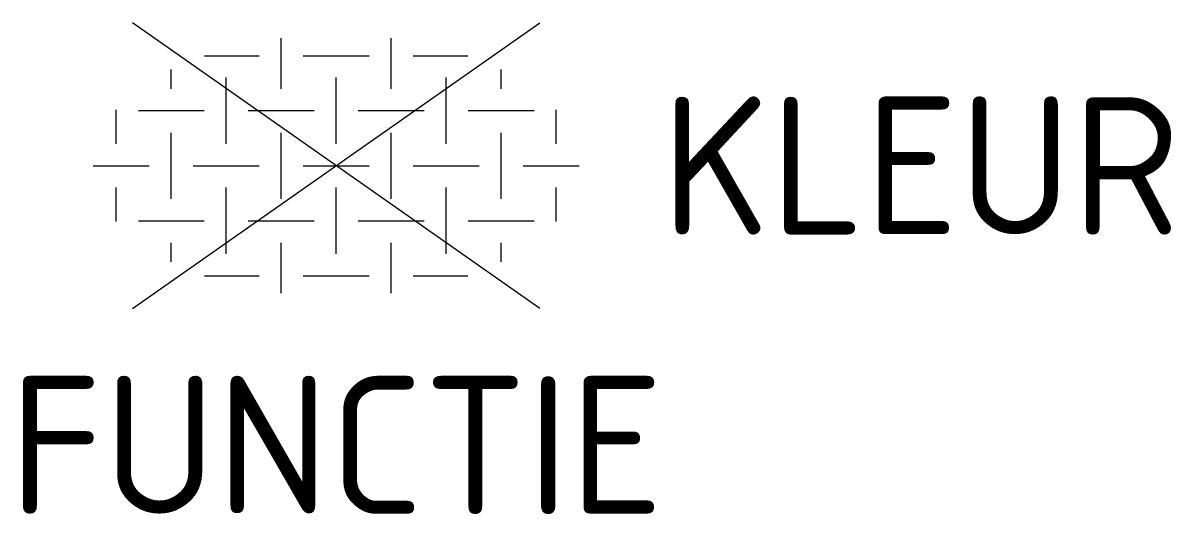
# Model space of a CAD drawing. Extents: x -4.1 to 10.9, y -4.6 to 1.9.
import ezdxf
from ezdxf.enums import TextEntityAlignment as Align

# ---------------------------------------------------------------- set-up
doc = ezdxf.new("R2010")
doc.units = 0
doc.styles.add('NLCS-ISO', font='NLCS-ISO.ttf')

msp = doc.modelspace()

# ---------------------------------------------------------------- linework, layer by layer
for p, q in [((-2.662, -1.864), (2.662, 1.864)), ((2.662, -1.864), (-2.662, 1.864)), ((-0.719, 1.437), (-0.719, 1.666)), ((0.719, 1.437), (0.719, 1.666)), ((-1.722, 1.437), (-1.438, 1.437)), ((-1.438, 1.437), (-1.006, 1.437)), ((-0.719, 1.006), (-0.719, 1.437)), ((-0.431, 1.437), (0, 1.437)), ((0, 1.437), (0.431, 1.437)), ((0.719, 1.006), (0.719, 1.437)), ((1.006, 1.437), (1.437, 1.437)), ((1.437, 1.437), (1.722, 1.437)), ((-2.156, 1.006), (-2.156, 1.256)), ((2.156, 1.006), (2.156, 1.256)), ((-1.438, 0.287), (-1.438, 1.15)), ((0, 0.287), (0, 1.15)), ((1.437, 0.287), (1.437, 1.15)), ((-2.875, 0.287), (-2.875, 0.728)), ((-2.587, 0.719), (-1.725, 0.719)), ((-1.15, 0.719), (-0.287, 0.719)), ((0.287, 0.719), (1.15, 0.719)), ((1.725, 0.719), (2.587, 0.719)), ((2.875, 0.287), (2.875, 0.728)), ((-2.156, 0), (-2.156, 0.431)), ((-0.719, 0), (-0.719, 0.431)), ((0.719, 0), (0.719, 0.431)), ((2.156, 0), (2.156, 0.431)), ((-3.177, 0), (-2.875, 0)), ((-2.875, 0), (-2.444, 0)), ((-2.156, -0.431), (-2.156, 0)), ((-1.869, 0), (-1.438, 0)), ((-1.438, 0), (-1.006, 0)), ((-0.719, -0.431), (-0.719, 0)), ((-0.431, 0), (0, 0)), ((0, 0), (0.431, 0)), ((0.719, -0.431), (0.719, 0)), ((1.006, 0), (1.437, 0)), ((1.437, 0), (1.869, 0)), ((2.156, -0.431), (2.156, 0)), ((2.444, 0), (2.875, 0)), ((2.875, 0), (3.177, 0)), ((-2.875, -0.728), (-2.875, -0.287)), ((-1.438, -1.15), (-1.438, -0.287)), ((0, -1.15), (0, -0.287)), ((1.437, -1.15), (1.437, -0.287)), ((2.875, -0.728), (2.875, -0.287)), ((-2.587, -0.719), (-1.725, -0.719)), ((-1.15, -0.719), (-0.287, -0.719)), ((0.287, -0.719), (1.15, -0.719)), ((1.725, -0.719), (2.587, -0.719)), ((-2.156, -1.256), (-2.156, -1.006)), ((-0.719, -1.438), (-0.719, -1.006)), ((0.719, -1.438), (0.719, -1.006)), ((2.156, -1.256), (2.156, -1.006)), ((-1.722, -1.438), (-1.438, -1.438)), ((-1.438, -1.438), (-1.006, -1.438)), ((-0.719, -1.666), (-0.719, -1.438)), ((-0.431, -1.438), (0, -1.438)), ((0, -1.438), (0.431, -1.438)), ((0.719, -1.666), (0.719, -1.438)), ((1.006, -1.438), (1.437, -1.438)), ((1.437, -1.438), (1.722, -1.438))]:
    msp.add_line(p, q)

# ---------------------------------------------------------------- texts
at = {"style": 'NLCS-ISO'}
msp.add_attdef('KLEUR', text='', height=1.8, dxfattribs=at).set_placement((4.25, 0), align=Align.MIDDLE_LEFT)
at = {"style": 'NLCS-ISO', "flags": 1}
msp.add_attdef('FUNCTIE', text='', height=1.8, dxfattribs=at).set_placement((0, -2.75), align=Align.TOP_CENTER)

doc.saveas('drawing.dxf')
